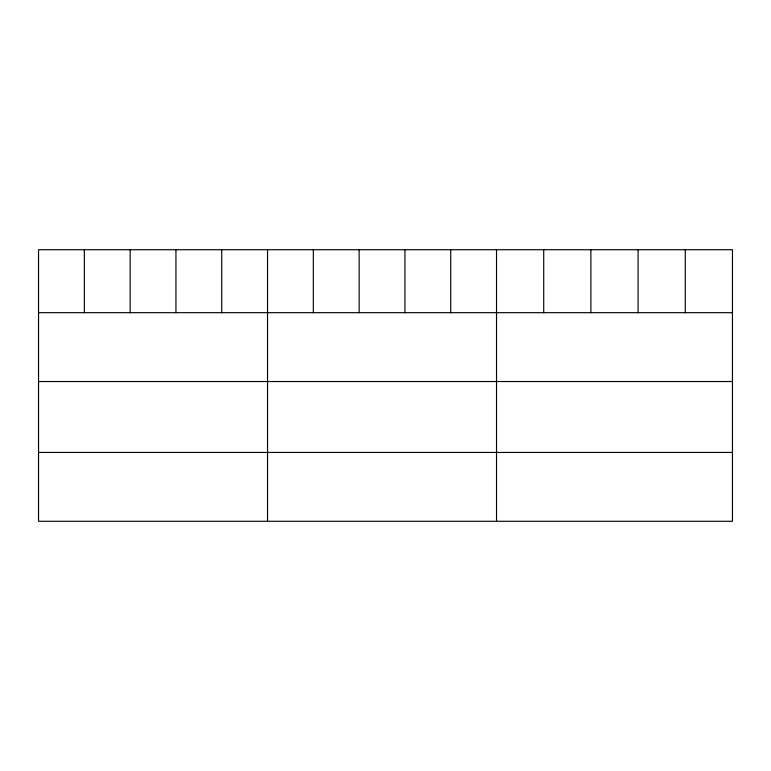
<?xml version="1.0" encoding="UTF-8"?>
<svg xmlns="http://www.w3.org/2000/svg" width="771" height="771" viewBox="0 0 771 771"><rect width="100%" height="100%" fill="white"/><g stroke="black" fill="none" stroke-linecap="round" stroke-linejoin="round"><path stroke-width="1.16" d="M732.45 312.679L732.45 521.283L38.55 521.283L38.55 249.717L732.45 249.717L732.45 312.679L38.55 312.679M38.55 381.52L732.45 381.52M38.55 452.442L732.45 452.442M685.265 249.717L685.265 312.679M638.08 249.717L638.08 312.679M590.894 249.717L590.894 312.679M543.709 249.717L543.709 312.679M496.524 249.717L496.524 521.283M450.727 249.717L450.727 312.679M404.929 249.717L404.929 312.679M359.132 249.717L359.132 312.679M313.334 249.717L313.334 312.679M267.537 249.717L267.537 521.283M221.74 249.717L221.74 312.679M175.942 249.717L175.942 312.679M130.145 249.717L130.145 312.679M84.347 249.717L84.347 312.679"/></g></svg>
